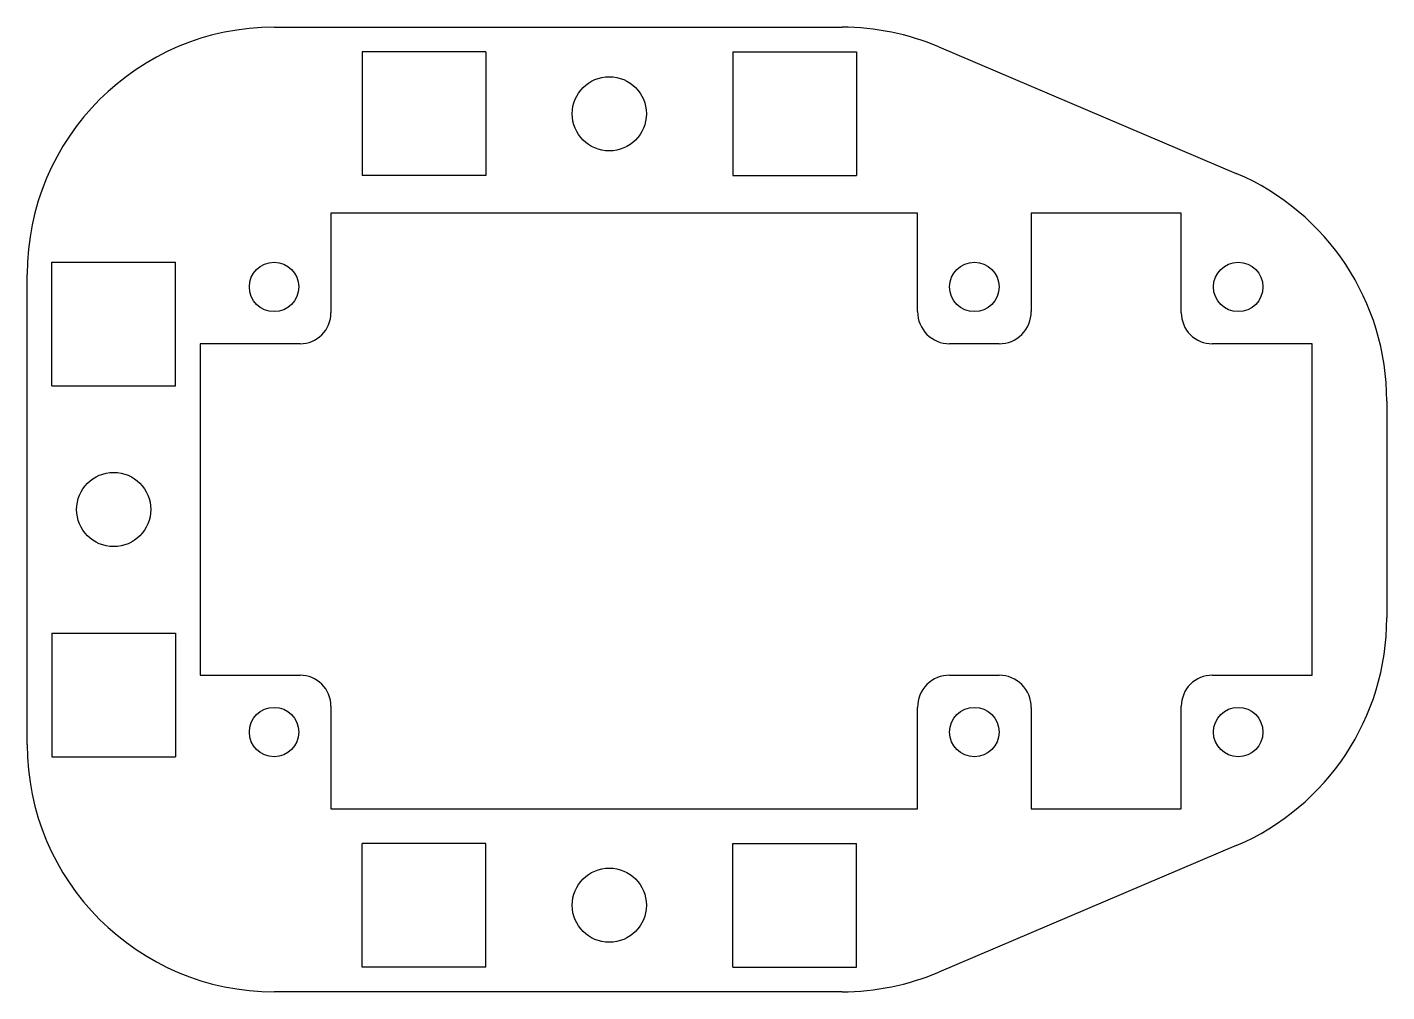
# Model space of a CAD drawing. Header units: millimetres. Extents: x -7 to 48, y -19.5 to 19.5.
import ezdxf

# ---------------------------------------------------------------- set-up
doc = ezdxf.new("R2010")
doc.units = ezdxf.units.MM

msp = doc.modelspace()

# ---------------------------------------------------------------- linework, layer by layer
at = {"color": 7, "linetype": 'Continuous', "lineweight": 25}
for p, q in [((3, 19.5), (25.963, 19.5)), ((29.875, 18.703), (41.911, 13.588)), ((6.548, 18.5), (6.548, 13.5)), ((11.548, 18.5), (6.548, 18.5)), ((11.548, 18.5), (11.548, 13.5)), ((21.548, 18.5), (26.548, 18.5)), ((21.548, 18.5), (21.548, 13.5)), ((26.548, 18.5), (26.548, 13.5)), ((11.548, 13.5), (6.548, 13.5)), ((21.548, 13.5), (26.548, 13.5)), ((5.288, 11.988), (5.288, 7.95)), ((29.016, 11.988), (5.288, 11.988)), ((29.016, 8), (29.016, 11.988)), ((33.616, 11.988), (33.616, 8)), ((39.688, 11.988), (33.616, 11.988)), ((39.688, 7.95), (39.688, 11.988)), ((-6, 5), (-6, 10)), ((-6, 10), (-1, 10)), ((-1, 5), (-1, 10)), ((-7, -9.5), (-7, 9.5)), ((0, 6.7), (0, -6.7)), ((4.038, 6.7), (0, 6.7)), ((32.316, 6.7), (30.316, 6.7)), ((44.975, 6.7), (40.938, 6.7)), ((44.975, -6.7), (44.975, 6.7)), ((-6, 5), (-1, 5)), ((48, 4.384), (48, -4.384)), ((-6, -5), (-6, -10)), ((-6, -5), (-1, -5)), ((-1, -5), (-1, -10)), ((0, -6.7), (4.038, -6.7)), ((30.316, -6.7), (32.316, -6.7)), ((40.938, -6.7), (44.975, -6.7)), ((5.288, -7.95), (5.288, -12.1)), ((29.016, -12.1), (29.016, -8)), ((33.616, -8), (33.616, -12.1)), ((39.688, -12.1), (39.688, -7.95)), ((-6, -10), (-1, -10)), ((5.288, -12.1), (29.016, -12.1)), ((33.616, -12.1), (39.688, -12.1)), ((6.548, -18.5), (6.548, -13.5)), ((11.548, -13.5), (6.548, -13.5)), ((11.548, -18.5), (11.548, -13.5)), ((21.548, -18.5), (21.548, -13.5)), ((21.548, -13.5), (26.548, -13.5)), ((26.548, -18.5), (26.548, -13.5)), ((41.911, -13.588), (29.875, -18.703)), ((11.548, -18.5), (6.548, -18.5)), ((21.548, -18.5), (26.548, -18.5)), ((25.963, -19.5), (3, -19.5))]:
    msp.add_line(p, q, dxfattribs=at)
for centre, radius in [((16.548, 16), 1.5), ((2.988, 9), 1), ((31.316, 9), 1), ((41.988, 9), 1), ((-3.5, 0), 1.5), ((2.988, -9), 1), ((31.316, -9), 1), ((41.988, -9), 1), ((16.548, -16), 1.5)]:
    msp.add_circle(centre, radius, dxfattribs=at)
for centre, radius, start, end in [((3, 9.5), 10, 90, 180), ((25.963, 9.5), 10, 66.9745, 90), ((38, 4.384), 10, 0, 66.9745), ((4.038, 7.95), 1.25, 269.9993, 0), ((30.316, 8), 1.3, 180, 270), ((32.316, 8), 1.3, 270, 0.0002), ((40.938, 7.95), 1.25, 180, 270.0002), ((38, -4.384), 10, 293.0255, 0), ((4.038, -7.95), 1.25, 360, 90.0003), ((30.316, -8), 1.3, 90, 180.0002), ((32.316, -8), 1.3, 0, 90), ((40.938, -7.95), 1.25, 90, 180.0002), ((3, -9.5), 10, 180, 270), ((25.963, -9.5), 10, 270, 293.0255)]:
    msp.add_arc(centre, radius, start, end, dxfattribs=at)

doc.saveas('drawing.dxf')
